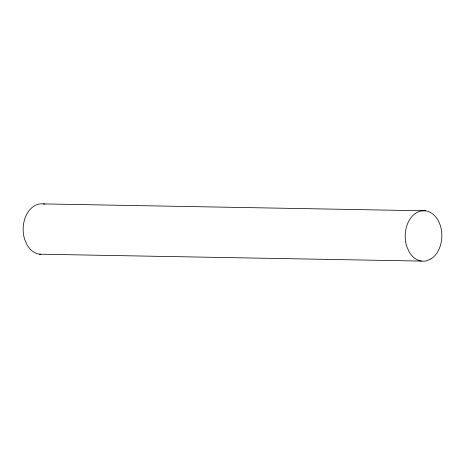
<?xml version="1.0" encoding="UTF-8"?>
<svg xmlns="http://www.w3.org/2000/svg" width="465" height="465" viewBox="0 0 465 465"><rect width="100%" height="100%" fill="white"/><g stroke="black" fill="none" stroke-linecap="round" stroke-linejoin="round"><path stroke-width="0.7" d="M43.483 203.908L425.516 210.814M39.484 254.186L421.517 261.092M44.838 204.164A25.261 18.338 -89 0 0 27.11 213.592A25.261 18.338 -89 0 0 24.692 239.487L27.173 245.084A25.261 18.338 -89 0 0 40.844 254.297M430.898 258.953L426.3 260.871A25.261 18.338 -89 0 1 409.206 251.989L406.724 246.392A25.261 18.338 -89 0 1 416.134 212.953A25.261 18.338 -89 0 1 440.309 225.513A25.261 18.338 -89 0 1 430.898 258.953"/></g></svg>
